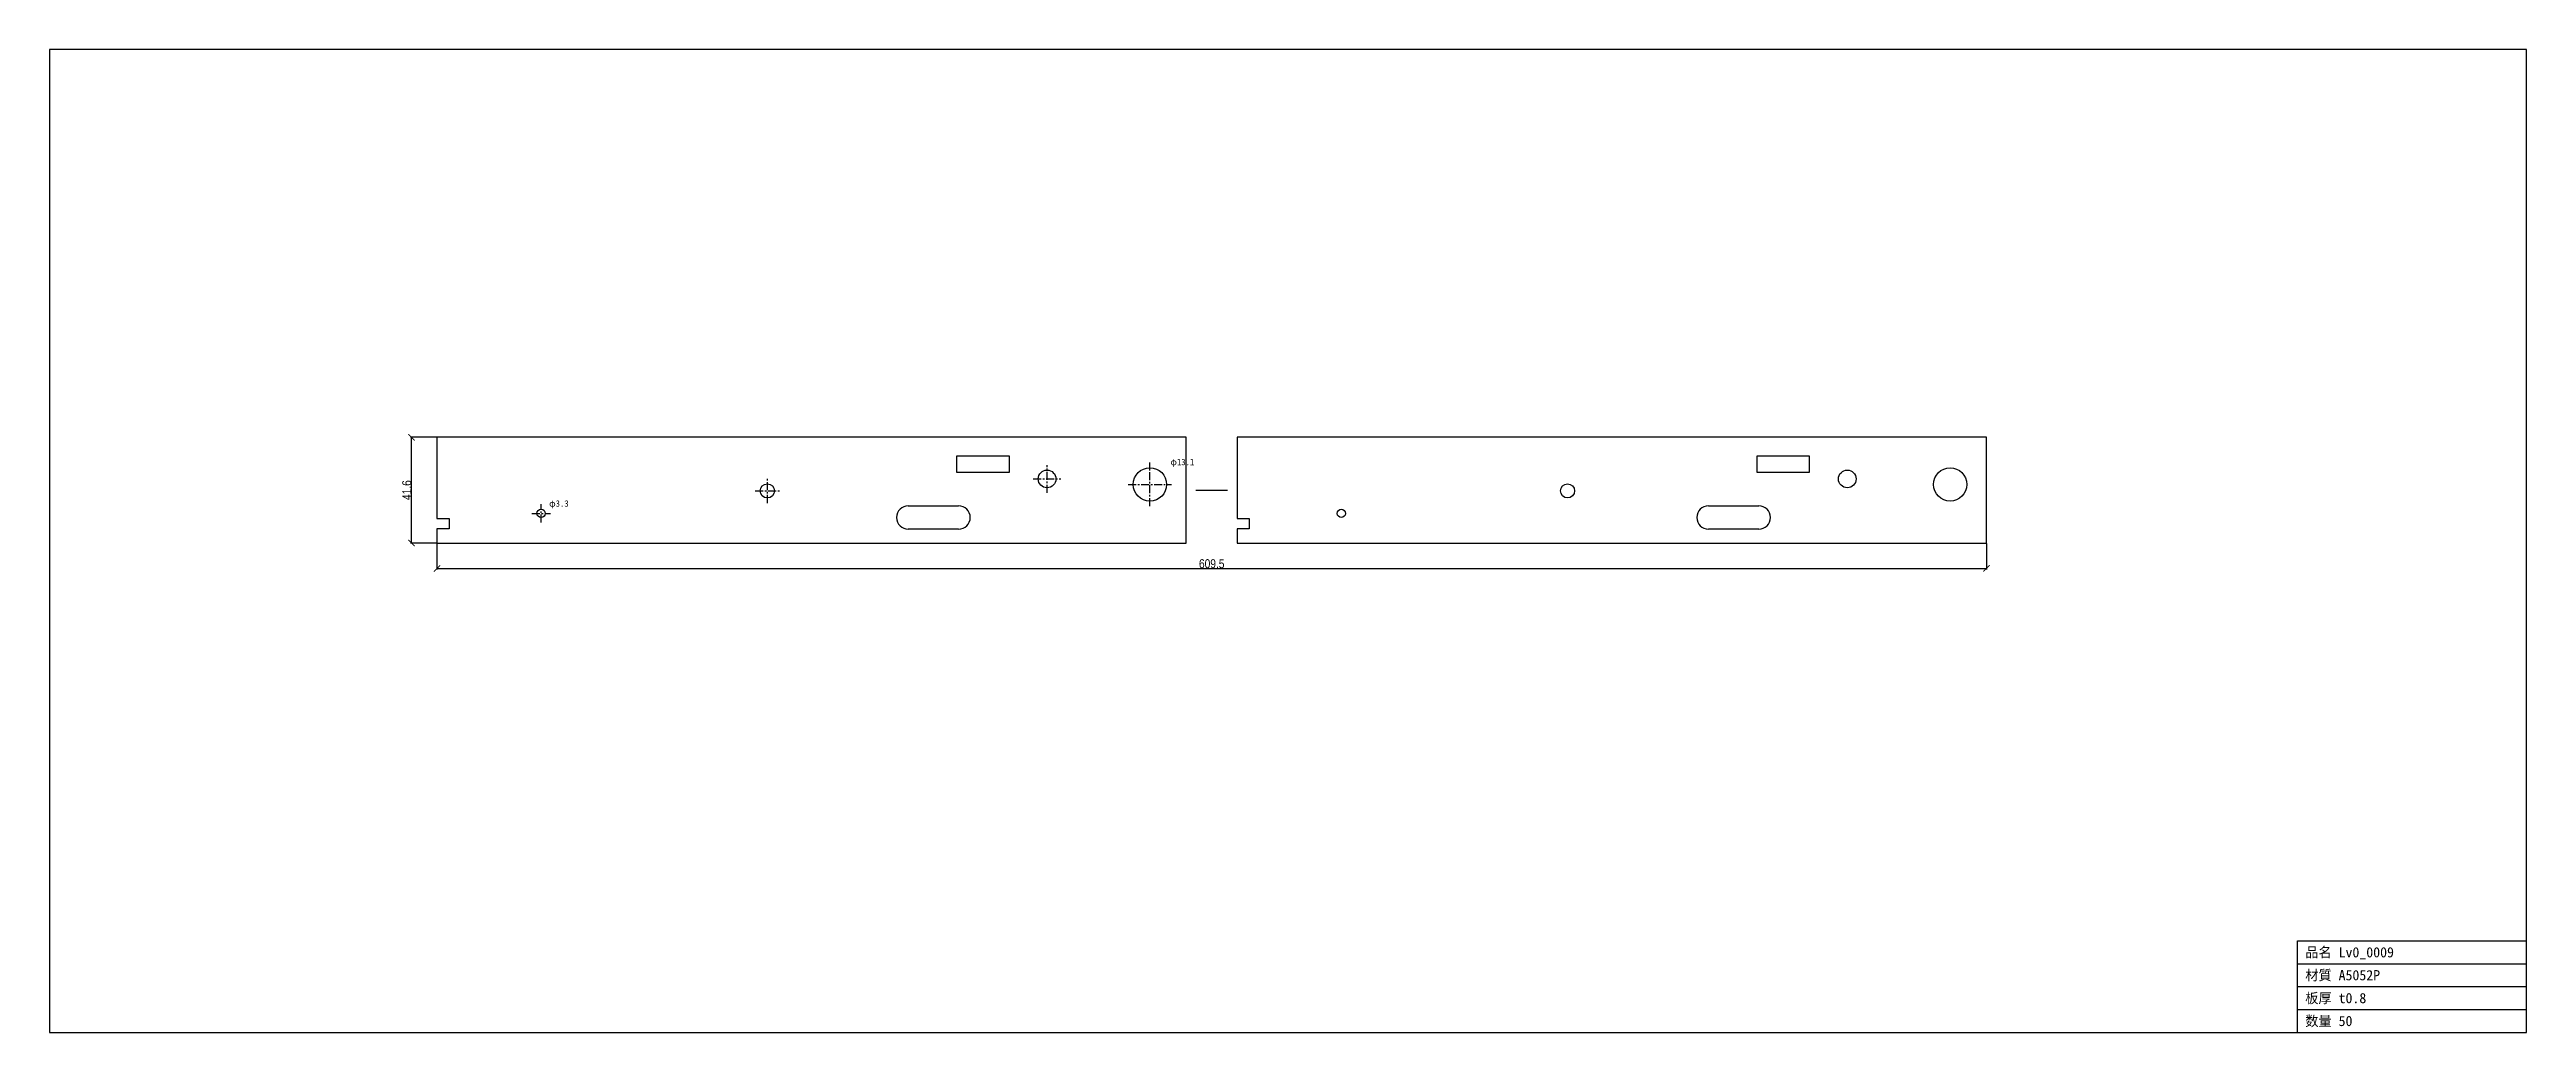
# Model space of a CAD drawing. Header units: millimetres. Extents: x -152 to 822, y -192 to 194.
import ezdxf

# ---------------------------------------------------------------- set-up
doc = ezdxf.new("R2010")
doc.units = ezdxf.units.MM
doc.linetypes.add('CENTER', pattern=[5.08, 3.175, -0.635, 0.635, -0.635])
for name, color, linetype in [('CENTER', 7, 'Continuous'), ('CUT', 7, 'Continuous'), ('DIM', 7, 'Continuous'), ('FRAME', 7, 'Continuous'), ('MARK', 7, 'Continuous'), ('TEXT', 7, 'Continuous')]:
    doc.layers.add(name, color=color, linetype=linetype)
doc.styles.add('OpenSansCondensed-Light', font='OpenSansCondensed-Light.ttf')
doc.dimstyles.new('EZDXF', dxfattribs={"dimtxt": 0.25, "dimasz": 0.175, "dimexe": 0.375, "dimexo": 0.125, "dimgap": 0.1, "dimtad": 1, "dimlfac": 100, "dimzin": 12, "dimdsep": 46, "dimtxsty": 'OpenSansCondensed-Light', "dimblk": 'ARCHTICK', "dimcen": 2.5, "dimazin": 3, "dimtfac": 0.5, "dimtmove": 2, "dimatfit": 3})

# ---------------------------------------------------------------- blocks, each defined once
blk = doc.blocks.new('_ARCHTICK')
at = {"color": 0, "linetype": 'BYBLOCK', "const_width": 0.15}
blk.add_lwpolyline([(-0.5, -0.5), (0.5, 0.5)], dxfattribs=at)

msp = doc.modelspace()

# ---------------------------------------------------------------- linework, layer by layer
at = {"layer": 'CENTER', "color": 1, "linetype": 'CENTER'}
for p, q in [((239.97, 19.72), (239.97, 30.66)), ((280.42, 14.49), (280.42, 31.59)), ((125.16, 20.49), (134.74, 20.49)), ((129.95, 15.7), (129.95, 25.28)), ((234.5, 25.19), (245.44, 25.19)), ((271.87, 23.04), (288.97, 23.04)), ((37.35, 11.65), (44.62, 11.65)), ((40.98, 8.01), (40.98, 15.28))]:
    msp.add_line(p, q, dxfattribs=at)
at = {"layer": 'CUT'}
for p, q in [((294.73, 41.59), (0, 41.59)), ((0, 41.59), (0, 9.69)), ((294.73, 0), (294.73, 41.59)), ((609.45, 41.59), (314.73, 41.59)), ((314.73, 41.59), (314.73, 9.69)), ((609.45, 0), (609.45, 41.59)), ((204.5, 27.74), (204.5, 34.26)), ((204.5, 34.26), (225.02, 34.26)), ((225.02, 34.26), (225.02, 27.74)), ((519.23, 27.74), (519.23, 34.26)), ((519.23, 34.26), (539.75, 34.26)), ((539.75, 34.26), (539.75, 27.74)), ((225.02, 27.74), (204.5, 27.74)), ((539.75, 27.74), (519.23, 27.74)), ((185.39, 14.62), (205.15, 14.62)), ((500.11, 14.62), (519.87, 14.62)), ((0, 9.69), (4.77, 9.69)), ((4.77, 5.6), (0, 5.6)), ((0, 5.6), (0, 0)), ((0, 0), (294.73, 0)), ((4.77, 9.69), (4.77, 5.6)), ((205.15, 5.42), (185.39, 5.42)), ((314.73, 9.69), (319.49, 9.69)), ((319.49, 5.6), (314.73, 5.6)), ((314.73, 5.6), (314.73, 0)), ((314.73, 0), (609.45, 0)), ((319.49, 9.69), (319.49, 5.6)), ((519.87, 5.42), (500.11, 5.42))]:
    msp.add_line(p, q, dxfattribs=at)
for centre, radius in [((280.42, 23.04), 6.55), ((595.15, 23.04), 6.55), ((129.95, 20.49), 2.79), ((239.97, 25.19), 3.47), ((444.67, 20.49), 2.79), ((554.69, 25.19), 3.47), ((40.98, 11.65), 1.64), ((355.71, 11.65), 1.64)]:
    msp.add_circle(centre, radius, dxfattribs=at)
for centre, start, end in [((185.39, 10.02), 90, -90), ((205.15, 10.02), -90, 90), ((500.11, 10.02), 90, -90), ((519.87, 10.02), -90, 90)]:
    msp.add_arc(centre, 4.6, start, end, dxfattribs=at)
at = {"layer": 'FRAME'}
for p, q in [((821.81, 193.95), (-152.36, 193.95)), ((-152.36, 193.95), (-152.36, -192.36)), ((821.81, -192.36), (821.81, 193.95)), ((731.81, -192.36), (731.81, -156.36)), ((731.81, -156.36), (821.81, -156.36)), ((731.81, -165.36), (821.81, -165.36)), ((731.81, -174.36), (821.81, -174.36)), ((731.81, -183.36), (821.81, -183.36)), ((-152.36, -192.36), (821.81, -192.36))]:
    msp.add_line(p, q, dxfattribs=at)
at = {"layer": 'MARK'}
msp.add_line((298.49, 20.79), (310.96, 20.79), dxfattribs=at)

# ---------------------------------------------------------------- texts
at = {"layer": 'TEXT'}
for s, height, p in [('φ13.1', 2.5, (288.47, 30.59)), ('φ3.3', 2.5, (44.12, 14.28)), ('品名 Lv0_0009', 4, (734.81, -162.86)), ('材質 A5052P', 4, (734.81, -171.86)), ('板厚 t0.8', 4, (734.81, -180.86)), ('数量 50', 4, (734.81, -189.86))]:
    msp.add_text(s, height=height, dxfattribs=at).set_placement(p)

# ---------------------------------------------------------------- dimensions: what is measured, and where the dimension line sits
at = {"layer": 'DIM'}
msp.add_linear_dim(base=(-10, 0), p1=(0, 0), p2=(0, 41.59), angle=90, dimstyle='EZDXF', override={"dimtxt": 3.5, "dimasz": 2.5, "dimdec": 1, "dimlfac": 1}, dxfattribs=at).render()
msp.add_linear_dim(base=(0, -10), p1=(0, 0), p2=(609.4508, 0), dimstyle='EZDXF', override={"dimtxt": 3.5, "dimasz": 2.5, "dimdec": 1, "dimlfac": 1}, dxfattribs=at).render()

doc.saveas('drawing.dxf')
